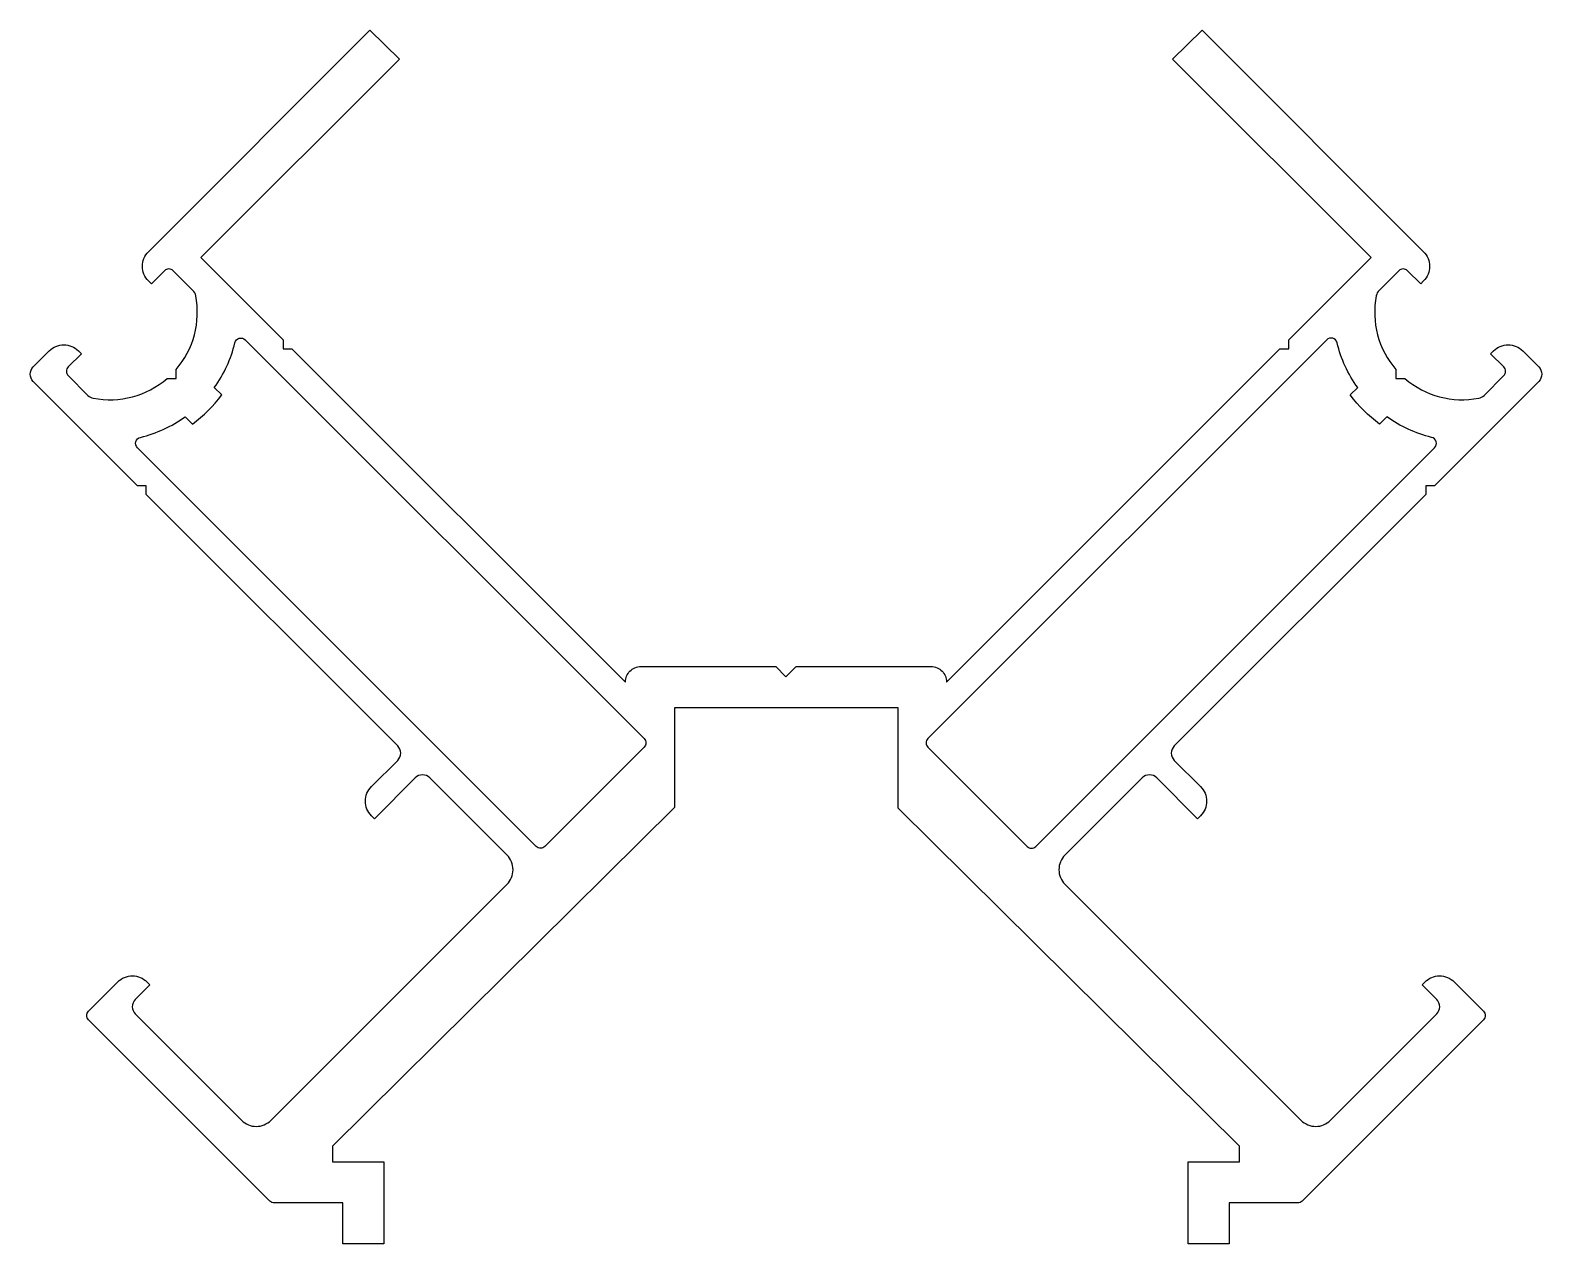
# Model space of a CAD drawing. Extents: x 1114.9 to 1188.2, y -91.8 to -32.9.
import ezdxf

# ---------------------------------------------------------------- set-up
doc = ezdxf.new("R2010")
doc.units = 0
doc.header["$LTSCALE"] = 15
doc.layers.add('290304SEND', color=182, linetype='CONTINUOUS')

msp = doc.modelspace()

# ---------------------------------------------------------------- linework, layer by layer
at = {"layer": '290304SEND', "color": 0}
for points in [[(1159.346, -64.497), (1175.518, -48.324), (1175.943, -48.324), (1175.943, -47.9), (1179.938, -43.905), (1170.306, -34.273), (1171.735, -32.874), (1182.483, -43.622, -0.414214), (1182.483, -45.036), (1182.342, -45.177), (1181.705, -44.541, 0.414214), (1181.281, -44.541), (1180.325, -45.497, 0.149524), (1180.188, -45.755, 0.229816), (1181.14, -49.333), (1181.14, -49.774), (1181.58, -49.774, 0.229816), (1185.158, -50.726, 0.149524), (1185.416, -50.588), (1186.372, -49.632, 0.414214), (1186.372, -49.208), (1185.736, -48.571), (1185.877, -48.43, -0.414214), (1187.292, -48.43), (1188.069, -49.208, -0.414214), (1188.069, -49.915), (1183.014, -54.971), (1182.589, -54.971), (1182.589, -55.395), (1170.392, -67.593, 0.414214), (1170.392, -68.3), (1171.665, -69.573, -0.414214), (1171.665, -70.987), (1171.523, -71.128), (1169.543, -69.148, 0.414214), (1168.836, -69.148), (1165.088, -72.896, 0.414214), (1165.088, -74.31), (1176.544, -85.765, 0.414214), (1177.958, -85.765), (1183.12, -80.603, 0.414214), (1183.12, -79.896), (1182.413, -79.189), (1182.554, -79.048, -0.414214), (1183.968, -79.048), (1185.382, -80.462, -0.414214), (1185.382, -80.886), (1176.589, -89.679, -0.198912), (1176.377, -89.767), (1173.056, -89.767), (1173.056, -91.752), (1171.056, -91.752), (1171.056, -87.772), (1173.561, -87.772), (1173.559, -87.013), (1157, -70.615), (1157, -65.747), (1146.141, -65.747), (1146.141, -70.586), (1129.554, -87.013), (1129.552, -87.772), (1132.056, -87.772), (1132.056, -91.752), (1130.056, -91.752), (1130.056, -89.767), (1126.735, -89.767, -0.198912), (1126.523, -89.679), (1117.73, -80.886, -0.414214), (1117.73, -80.462), (1119.144, -79.048, -0.414214), (1120.559, -79.048), (1120.7, -79.189), (1119.993, -79.896, 0.414214), (1119.993, -80.603), (1125.155, -85.765, 0.414214), (1126.569, -85.765), (1138.024, -74.31, 0.414214), (1138.024, -72.896), (1134.276, -69.148, 0.414214), (1133.569, -69.148), (1131.589, -71.128), (1131.448, -70.987, -0.414214), (1131.448, -69.573), (1132.721, -68.3, 0.414214), (1132.721, -67.593), (1120.523, -55.395), (1120.523, -54.971), (1120.099, -54.971), (1115.043, -49.915, -0.414214), (1115.043, -49.208), (1115.821, -48.43, -0.414214), (1117.235, -48.43), (1117.377, -48.571), (1116.74, -49.208, 0.414214), (1116.74, -49.632), (1117.696, -50.588, 0.149524), (1117.955, -50.726, 0.229816), (1121.532, -49.774), (1121.973, -49.774), (1121.973, -49.333, 0.229816), (1122.925, -45.755, 0.149524), (1122.788, -45.497), (1121.831, -44.541, 0.414214), (1121.407, -44.541), (1120.771, -45.177), (1120.629, -45.036, -0.414214), (1120.629, -43.622), (1131.377, -32.874), (1132.806, -34.273), (1123.175, -43.905), (1127.17, -47.9), (1127.17, -48.324), (1127.594, -48.324), (1143.767, -64.497, -0.414214), (1144.517, -63.747), (1151.056, -63.747), (1151.556, -64.247), (1152.056, -63.747), (1158.596, -63.747, -0.414214)], [(1120.097, -53.13, -0.585079), (1120.238, -52.626, 0.096739), (1122.411, -51.626), (1122.769, -51.984, 0.074597), (1124.183, -50.569), (1123.825, -50.212, 0.096739), (1124.826, -48.039, -0.585079), (1125.329, -47.897), (1144.671, -67.239, -0.414214), (1144.671, -67.663), (1139.863, -72.472, -0.414214), (1139.438, -72.472)], [(1183.016, -53.13, 0.585079), (1182.875, -52.626, -0.096739), (1180.702, -51.626), (1180.344, -51.984, -0.074597), (1178.93, -50.569), (1179.288, -50.212, -0.096739), (1178.287, -48.039, 0.585079), (1177.783, -47.897), (1158.442, -67.239, 0.414214), (1158.442, -67.663), (1163.25, -72.472, 0.414214), (1163.674, -72.472)]]:
    msp.add_lwpolyline(points, format="xyb", close=True, dxfattribs=at)

doc.saveas('drawing.dxf')
